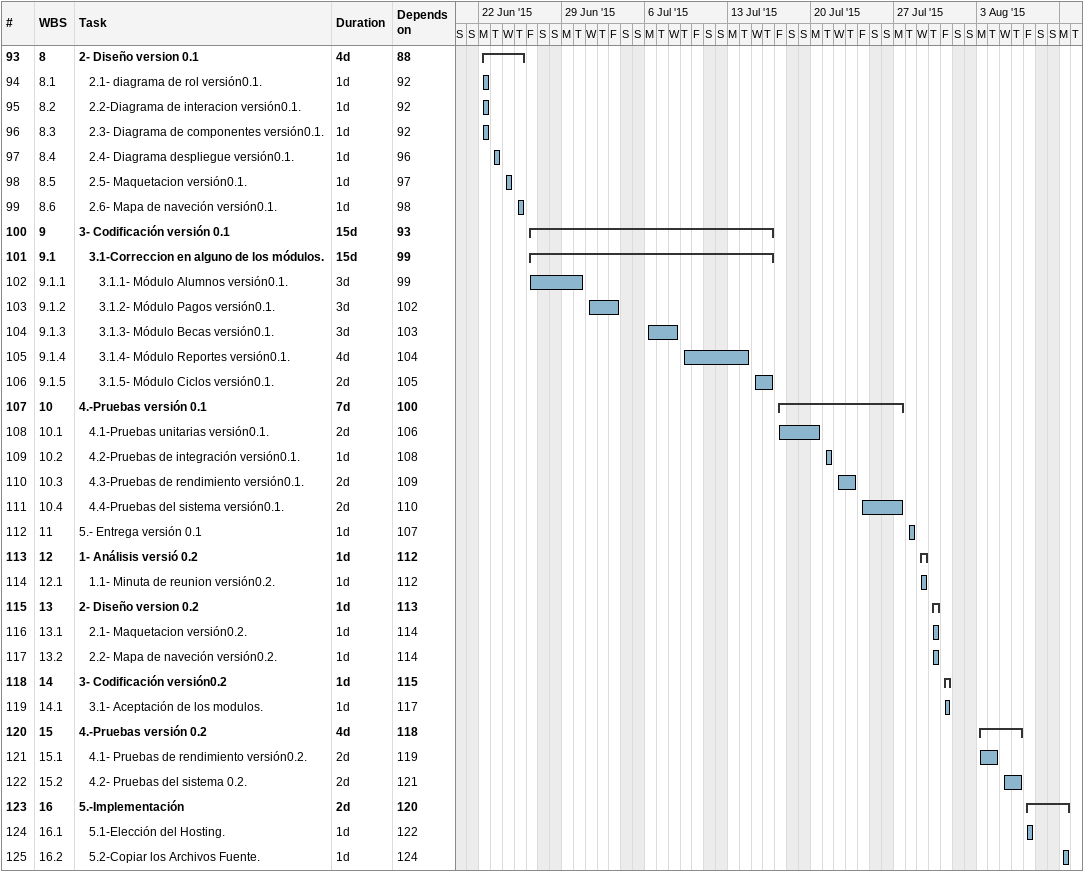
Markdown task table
| ID | WBS | Task | Duration | Start | Finish | Predecessors |
|---|---|---|---|---|---|---|
| 93 | 8 | **2- Diseño version 0.1** | 4d | 2015-06-22 | 2015-06-25 | 88 |
| 94 | 8.1 | 2.1- diagrama de rol versión0.1. | 1d | 2015-06-22 | 2015-06-22 | 92 |
| 95 | 8.2 | 2.2-Diagrama de interacion versión0.1. | 1d | 2015-06-22 | 2015-06-22 | 92 |
| 96 | 8.3 | 2.3- Diagrama de componentes versión0.1. | 1d | 2015-06-22 | 2015-06-22 | 92 |
| 97 | 8.4 | 2.4- Diagrama despliegue versión0.1. | 1d | 2015-06-23 | 2015-06-23 | 96 |
| 98 | 8.5 | 2.5- Maquetacion versión0.1. | 1d | 2015-06-24 | 2015-06-24 | 97 |
| 99 | 8.6 | 2.6- Mapa de naveción versión0.1. | 1d | 2015-06-25 | 2015-06-25 | 98 |
| 100 | 9 | **3- Codificación versión 0.1** | 15d | 2015-06-26 | 2015-07-16 | 93 |
| 101 | 9.1 | **3.1-Correccion en alguno de los módulos.** | 15d | 2015-06-26 | 2015-07-16 | 99 |
| 102 | 9.1.1 | 3.1.1- Módulo Alumnos versión0.1. | 3d | 2015-06-26 | 2015-06-30 | 99 |
| 103 | 9.1.2 | 3.1.2- Módulo Pagos versión0.1. | 3d | 2015-07-01 | 2015-07-03 | 102 |
| 104 | 9.1.3 | 3.1.3- Módulo Becas versión0.1. | 3d | 2015-07-06 | 2015-07-08 | 103 |
| 105 | 9.1.4 | 3.1.4- Módulo Reportes versión0.1. | 4d | 2015-07-09 | 2015-07-14 | 104 |
| 106 | 9.1.5 | 3.1.5- Módulo Ciclos versión0.1. | 2d | 2015-07-15 | 2015-07-16 | 105 |
| 107 | 10 | **4.-Pruebas versión 0.1** | 7d | 2015-07-17 | 2015-07-27 | 100 |
| 108 | 10.1 | 4.1-Pruebas unitarias versión0.1. | 2d | 2015-07-17 | 2015-07-20 | 106 |
| 109 | 10.2 | 4.2-Pruebas de integración versión0.1. | 1d | 2015-07-21 | 2015-07-21 | 108 |
| 110 | 10.3 | 4.3-Pruebas de rendimiento versión0.1. | 2d | 2015-07-22 | 2015-07-23 | 109 |
| 111 | 10.4 | 4.4-Pruebas del sistema versión0.1. | 2d | 2015-07-24 | 2015-07-27 | 110 |
| 112 | 11 | 5.- Entrega versión 0.1 | 1d | 2015-07-28 | 2015-07-28 | 107 |
| 113 | 12 | **1- Análisis versió 0.2** | 1d | 2015-07-29 | 2015-07-29 | 112 |
| 114 | 12.1 | 1.1- Minuta de reunion versión0.2. | 1d | 2015-07-29 | 2015-07-29 | 112 |
| 115 | 13 | **2- Diseño version 0.2** | 1d | 2015-07-30 | 2015-07-30 | 113 |
| 116 | 13.1 | 2.1- Maquetacion versión0.2. | 1d | 2015-07-30 | 2015-07-30 | 114 |
| 117 | 13.2 | 2.2- Mapa de naveción versión0.2. | 1d | 2015-07-30 | 2015-07-30 | 114 |
| 118 | 14 | **3- Codificación versión0.2** | 1d | 2015-07-31 | 2015-07-31 | 115 |
| 119 | 14.1 | 3.1- Aceptación de los modulos. | 1d | 2015-07-31 | 2015-07-31 | 117 |
| 120 | 15 | **4.-Pruebas versión 0.2** | 4d | 2015-08-03 | 2015-08-06 | 118 |
| 121 | 15.1 | 4.1- Pruebas de rendimiento versión0.2. | 2d | 2015-08-03 | 2015-08-04 | 119 |
| 122 | 15.2 | 4.2- Pruebas del sistema 0.2. | 2d | 2015-08-05 | 2015-08-06 | 121 |
| 123 | 16 | **5.-Implementación** | 2d | 2015-08-07 | 2015-08-10 | 120 |
| 124 | 16.1 | 5.1-Elección del Hosting. | 1d | 2015-08-07 | 2015-08-07 | 122 |
| 125 | 16.2 | 5.2-Copiar los Archivos Fuente. | 1d | 2015-08-10 | 2015-08-10 | 124 |
